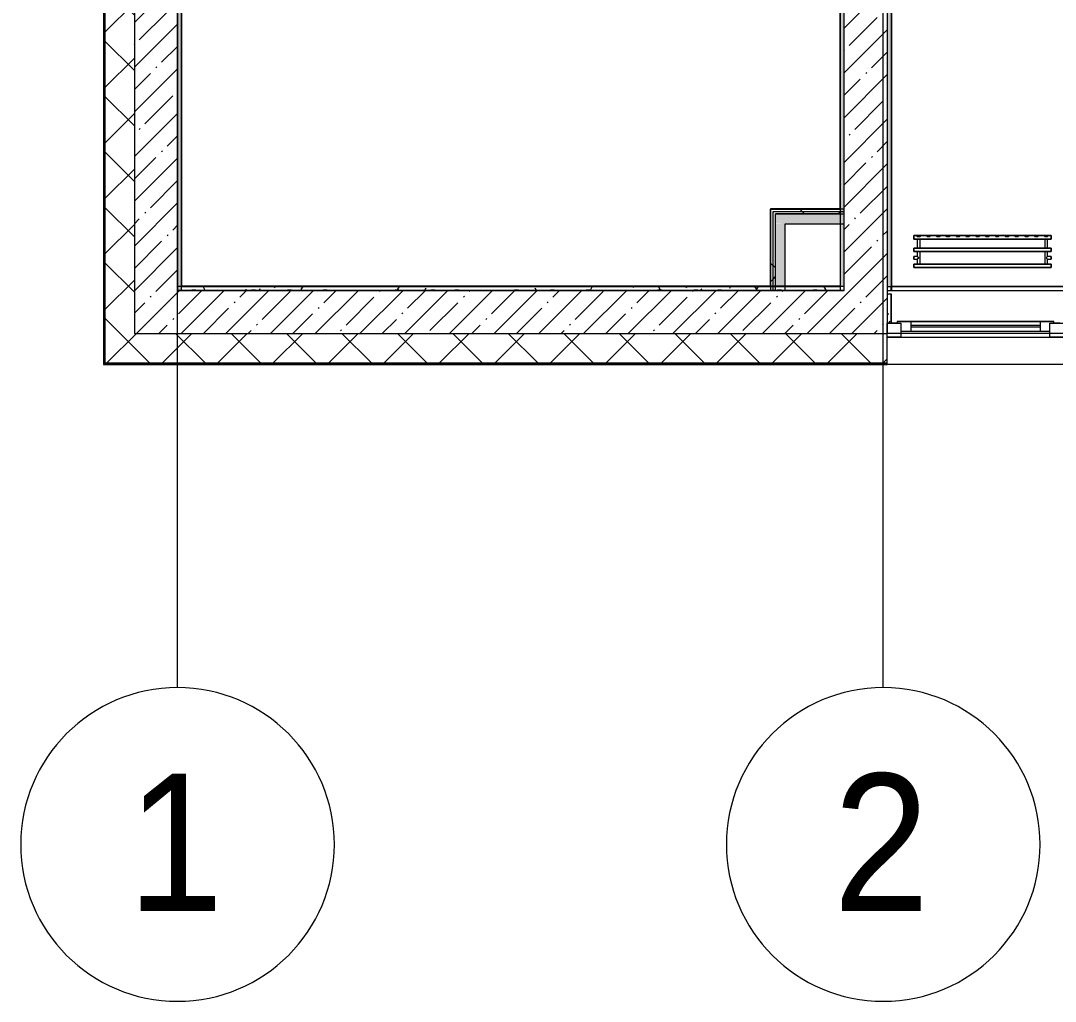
# Model space of a CAD drawing. Header units: millimetres. Extents: x -1113 to 415037, y -3642 to 354837.
# Drawn here: x 148082 to 153359, y -3506 to 1496 of the extents above; entities that cross this region are included whole.
import ezdxf

# ---------------------------------------------------------------- set-up
doc = ezdxf.new("R2010")
doc.units = ezdxf.units.MM
for name, color, linetype, lineweight in [('A-AREA-BNDY', 7, 'Continuous', 5), ('A-GLAZ', 7, 'Continuous', 9), ('A-GLAZ-1', 7, 'Continuous', 5), ('A-WALL', 7, 'Continuous', 5), ('I-WALL', 7, 'Continuous', 5), ('S-STRS-MBND', 7, 'Continuous', 9), ('Оси', 7, 'Continuous', 9), ('Оси-1', 7, 'Continuous', 20)]:
    doc.layers.add(name, color=color, linetype=linetype, lineweight=lineweight)
for name, color, linetype, lineweight, true_color in [('A-WALL-1', 9, 'Continuous', 5, 0x808080), ('A-WALL-FNSH-1', 9, 'Continuous', 5, 0x808080), ('M-EQPM-1', 7, 'Continuous', 9, 0xb2b2b2)]:
    doc.layers.add(name, color=color, linetype=linetype, lineweight=lineweight, true_color=true_color)
doc.styles.add('Arial', font='arial.ttf', dxfattribs={"width": 0.9, "height": 700})
pattern_1 = [(45, (148772.12, -1e-08), (-141.42136, 141.42136), []), (135, (148772.12, -1e-08), (-141.42136, -141.42136), [])]
pattern_2 = [(45, (148772.12, -1e-08), (-114.0493, 114.0493), []), (45, (148886.17, -1e-08), (-114.0493, 114.0493), [201.612, -40.322, 6.706, -33.617])]
pattern_3 = [(0, (148772.123, -1e-08), (243.84, 60.96), [20.117, -162.763, 20.117, -162.763, -975.36]), (0, (148772.123, -1e-08), (243.84, 60.96), [-365.76, 20.117, -345.643, 20.117, -162.763, -426.72]), (0, (148772.123, -1e-08), (243.84, 60.96), [-914.4, 20.117, -101.803, 20.117, -284.683]), (120, (148863.563, 30.48), (-174.7129, 180.69163), [20.117, -162.763, 20.117, -162.763, -975.36]), (120, (148863.563, 30.48), (-174.7129, 180.69163), [-365.76, 20.117, -345.643, 20.117, -162.763, -426.72]), (120, (148863.563, 30.48), (-174.7129, 180.69163), [-914.4, 20.117, -101.803, 20.117, -284.683]), (240, (148894.043, 152.4), (-69.1271, -241.65163), [20.117, -162.763, 20.117, -162.763, -975.36]), (240, (148894.043, 152.4), (-69.1271, -241.65163), [-365.76, 20.117, -345.643, 20.117, -162.763, -426.72]), (240, (148894.043, 152.4), (-69.1271, -241.65163), [-914.4, 20.117, -101.803, 20.117, -284.683])]
pattern_4 = [(45, (148772.12, -1e-08), (-212.132, 212.132), []), (135, (148772.12, -1e-08), (-212.132, -212.132), [])]

# ---------------------------------------------------------------- blocks, each defined once
blk = doc.blocks.new('120_Окно_СКБ_1Ст - 120_Окно_СКБ_1Ст 900х2500_h_-22445987-Объем проектирования 2 этажа')
at = {"layer": 'A-GLAZ'}
for p, q in [((-450, -127), (-450, -57)), ((-450, -57), (-380, -57)), ((-380, -57), (-380, -127)), ((380, -87), (-380, -87)), ((-380, -87), (-380, -127)), ((-330, -137), (-330, -87)), ((330, -137), (330, -87)), ((380, -127), (380, -57)), ((380, -57), (450, -57)), ((380, -127), (380, -87)), ((450, -57), (450, -127)), ((-380, -127), (-450, -127)), ((-380, -127), (-400, -127)), ((-400, -127), (-400, -137)), ((-400, -137), (400, -137)), ((400, -137), (-400, -137)), ((450, -127), (380, -127)), ((400, -127), (380, -127)), ((400, -137), (400, -127))]:
    blk.add_line(p, q, dxfattribs=at)
at = {"layer": 'A-GLAZ-1'}
for p, q in [((450, -57), (-450, -57)), ((-430, -127), (-400, -127)), ((-330, -107), (330, -107)), ((330, -117), (-330, -117)), ((400, -127), (430, -127))]:
    blk.add_line(p, q, dxfattribs=at)
blk = doc.blocks.new('radiator_prado_classic_z_tip_30_po exemplyaru - Classic Z Тип 30-500-30677903-Объем проектирования 2 этажа')
at = {"layer": 'M-EQPM-1'}
for p, q in [((0, -64), (0, -82)), ((0, -64), (700, -64)), ((700, -64), (0, -64)), ((0, -82), (0, -64)), ((0, -82), (700, -82)), ((18.5, -82), (0, -82)), ((17.5, -82), (17.5, -106.5)), ((17.5, -82), (17.5, -106.5)), ((17.5, -82), (17.8, -82)), ((18.5, -82), (17.5, -82)), ((17.5, -82), (18.5, -82)), ((19.7, -82), (17.5, -82)), ((17.8, -82), (18.5, -82)), ((18.5, -82), (32.2, -82)), ((23.1, -82), (18.5, -82)), ((18.5, -82), (19.7, -82)), ((19.7, -82), (32.2, -82)), ((32.5, -82), (19.7, -82)), ((32.2, -82), (23.1, -82)), ((32.2, -82), (32.5, -82)), ((32.5, -82), (32.2, -82)), ((32.2, -82), (32.5, -82)), ((667.8, -82), (32.2, -82)), ((32.5, -146), (32.5, -82)), ((32.5, -146), (32.5, -82)), ((667.5, -82), (667.5, -146)), ((667.5, -82), (667.5, -146)), ((667.5, -82), (667.8, -82)), ((681.5, -82), (667.5, -82)), ((667.5, -82), (667.8, -82)), ((667.8, -82), (667.5, -82)), ((667.8, -82), (681.5, -82)), ((667.8, -82), (681.5, -82)), ((668.5, -82), (667.8, -82)), ((669.7, -82), (668.5, -82)), ((671.2, -82), (669.7, -82)), ((681.5, -82), (671.2, -82)), ((681.5, -82), (682.5, -82)), ((682.5, -82), (681.5, -82)), ((681.5, -82), (682.5, -82)), ((682.5, -82), (681.5, -82)), ((700, -82), (681.5, -82)), ((682.5, -106.5), (682.5, -82)), ((682.5, -106.5), (682.5, -82)), ((700, -82), (700, -64)), ((700, -64), (700, -82)), ((17.5, -106.5), (0, -106.5)), ((17.5, -106.5), (0, -106.5)), ((0, -121.5), (0, -106.5)), ((0, -106.5), (0, -107.5)), ((0, -107.5), (0, -110.3)), ((0, -107.5), (0, -108.7)), ((0, -110.3), (0, -107.5)), ((0, -107.5), (0, -107.5)), ((0, -108.7), (0, -110.3)), ((0, -110.3), (0, -120.5)), ((0, -110.3), (0, -114)), ((0, -114), (0, -110.3)), ((0, -114), (0, -117.8)), ((0, -120.5), (0, -114)), ((0, -117.8), (0, -119.3)), ((0, -119.3), (0, -120.5)), ((0, -120.5), (0, -121.5)), ((0, -120.5), (0, -120.5)), ((0, -121.5), (17.5, -121.5)), ((0, -121.5), (17.5, -121.5)), ((0, -146), (0, -164)), ((700, -146), (0, -146)), ((0, -146), (18.5, -146)), ((0, -164), (0, -146)), ((17.5, -121.5), (17.5, -146)), ((17.5, -121.5), (17.5, -146)), ((17.8, -146), (17.5, -146)), ((17.5, -146), (18.5, -146)), ((18.5, -146), (17.5, -146)), ((17.5, -146), (19.7, -146)), ((18.5, -146), (17.8, -146)), ((32.2, -146), (18.5, -146)), ((18.5, -146), (19.7, -146)), ((31.5, -146), (18.5, -146)), ((19.7, -146), (23.1, -146)), ((19.7, -146), (32.5, -146)), ((23.1, -146), (25, -146)), ((25, -146), (32.2, -146)), ((32.2, -146), (31.5, -146)), ((32.5, -146), (32.2, -146)), ((32.2, -146), (32.5, -146)), ((32.5, -146), (32.2, -146)), ((32.2, -146), (667.8, -146)), ((667.8, -146), (667.5, -146)), ((667.5, -146), (681.5, -146)), ((667.8, -146), (667.5, -146)), ((667.5, -146), (667.8, -146)), ((669.7, -146), (667.8, -146)), ((681.5, -146), (667.8, -146)), ((667.8, -146), (668.5, -146)), ((668.5, -146), (681.5, -146)), ((673.1, -146), (669.7, -146)), ((676.9, -146), (673.1, -146)), ((681.5, -146), (676.9, -146)), ((682.2, -146), (681.5, -146)), ((681.5, -146), (682.5, -146)), ((682.5, -146), (681.5, -146)), ((681.5, -146), (682.5, -146)), ((681.5, -146), (700, -146)), ((682.5, -146), (682.2, -146)), ((700, -106.5), (682.5, -106.5)), ((700, -106.5), (682.5, -106.5)), ((682.5, -146), (682.5, -121.5)), ((682.5, -121.5), (700, -121.5)), ((682.5, -146), (682.5, -121.5)), ((682.5, -121.5), (700, -121.5)), ((700, -107.5), (700, -106.5)), ((700, -106.5), (700, -121.5)), ((700, -107.5), (700, -106.5)), ((700, -106.5), (700, -107.5)), ((700, -120.5), (700, -107.5)), ((700, -120.5), (700, -107.5)), ((700, -107.5), (700, -110.3)), ((700, -110.3), (700, -114)), ((700, -114), (700, -117.8)), ((700, -117.8), (700, -120.5)), ((700, -121.5), (700, -120.5)), ((700, -121.5), (700, -120.5)), ((700, -120.5), (700, -121.5)), ((700, -164), (700, -146)), ((700, -146), (700, -164)), ((0, -164), (700, -164)), ((17.8, -164), (0, -164)), ((700, -210), (0, -210)), ((0, -210), (0, -228)), ((0, -228), (0, -210)), ((0, -210), (17.8, -210)), ((17.5, -164), (17.5, -210)), ((17.5, -164), (17.5, -210)), ((17.5, -164), (17.8, -164)), ((17.8, -164), (17.5, -164)), ((17.5, -164), (17.8, -164)), ((31.5, -164), (17.5, -164)), ((17.8, -210), (17.5, -210)), ((17.5, -210), (17.8, -210)), ((17.8, -210), (17.5, -210)), ((17.5, -210), (17.8, -210)), ((17.8, -164), (32.2, -164)), ((19.7, -164), (17.8, -164)), ((17.8, -164), (31.5, -164)), ((26.9, -210), (17.8, -210)), ((17.8, -210), (32.2, -210)), ((31.5, -210), (17.8, -210)), ((17.8, -210), (18.5, -210)), ((18.5, -210), (21.3, -210)), ((23.1, -164), (19.7, -164)), ((21.3, -210), (32.2, -210)), ((32.2, -164), (23.1, -164)), ((30.3, -210), (26.9, -210)), ((32.2, -210), (30.3, -210)), ((31.5, -164), (32.2, -164)), ((32.5, -164), (31.5, -164)), ((32.5, -210), (31.5, -210)), ((32.2, -164), (32.5, -164)), ((32.5, -164), (32.2, -164)), ((32.2, -164), (32.5, -164)), ((667.8, -164), (32.2, -164)), ((32.5, -210), (32.2, -210)), ((32.2, -210), (32.5, -210)), ((32.2, -210), (32.5, -210)), ((32.2, -210), (667.8, -210)), ((32.5, -210), (32.5, -164)), ((32.5, -210), (32.5, -164)), ((667.5, -164), (667.5, -210)), ((667.5, -164), (667.5, -210)), ((667.5, -164), (667.8, -164)), ((680.3, -164), (667.5, -164)), ((667.5, -164), (667.8, -164)), ((667.8, -164), (667.5, -164)), ((668.5, -210), (667.5, -210)), ((667.5, -210), (667.8, -210)), ((667.8, -210), (667.5, -210)), ((667.5, -210), (667.8, -210)), ((667.8, -164), (676.9, -164)), ((667.8, -164), (682.2, -164)), ((668.5, -164), (667.8, -164)), ((667.8, -210), (673.1, -210)), ((675, -210), (667.8, -210)), ((667.8, -210), (682.2, -210)), ((671.2, -164), (668.5, -164)), ((682.5, -210), (668.5, -210)), ((675, -164), (671.2, -164)), ((673.1, -210), (676.9, -210)), ((682.2, -164), (675, -164)), ((682.2, -210), (675, -210)), ((676.9, -164), (682.2, -164)), ((676.9, -210), (682.2, -210)), ((682.5, -164), (680.3, -164)), ((682.2, -164), (682.5, -164)), ((682.2, -164), (682.5, -164)), ((682.5, -164), (682.2, -164)), ((700, -164), (682.2, -164)), ((682.2, -210), (682.5, -210)), ((682.5, -210), (682.2, -210)), ((682.2, -210), (682.5, -210)), ((682.2, -210), (700, -210)), ((682.5, -210), (682.5, -164)), ((682.5, -210), (682.5, -164)), ((700, -228), (700, -210)), ((700, -210), (700, -228)), ((0, -228), (700, -228)), ((12.5, -228), (0, -228)), ((17.5, -223), (12.5, -228)), ((17.5, -223), (12.5, -228)), ((37.5, -228), (12.5, -228)), ((37.5, -228), (12.5, -228)), ((12.5, -228), (37.5, -228)), ((17.5, -223), (32.5, -223)), ((32.5, -223), (17.5, -223)), ((37.5, -228), (32.5, -223)), ((32.5, -223), (37.5, -228)), ((62.5, -228), (37.5, -228)), ((67.5, -223), (62.5, -228)), ((67.5, -223), (62.5, -228)), ((87.5, -228), (62.5, -228)), ((87.5, -228), (62.5, -228)), ((62.5, -228), (87.5, -228)), ((67.5, -223), (82.5, -223)), ((82.5, -223), (67.5, -223)), ((87.5, -228), (82.5, -223)), ((82.5, -223), (87.5, -228)), ((112.5, -228), (87.5, -228)), ((117.5, -223), (112.5, -228)), ((117.5, -223), (112.5, -228)), ((137.5, -228), (112.5, -228)), ((137.5, -228), (112.5, -228)), ((112.5, -228), (137.5, -228)), ((117.5, -223), (132.5, -223)), ((132.5, -223), (117.5, -223)), ((137.5, -228), (132.5, -223)), ((132.5, -223), (137.5, -228)), ((162.5, -228), (137.5, -228)), ((167.5, -223), (162.5, -228)), ((167.5, -223), (162.5, -228)), ((187.5, -228), (162.5, -228)), ((187.5, -228), (162.5, -228)), ((162.5, -228), (187.5, -228)), ((167.5, -223), (182.5, -223)), ((182.5, -223), (167.5, -223)), ((187.5, -228), (182.5, -223)), ((182.5, -223), (187.5, -228)), ((212.5, -228), (187.5, -228)), ((217.5, -223), (212.5, -228)), ((217.5, -223), (212.5, -228)), ((237.5, -228), (212.5, -228)), ((237.5, -228), (212.5, -228)), ((212.5, -228), (237.5, -228)), ((217.5, -223), (232.5, -223)), ((232.5, -223), (217.5, -223)), ((237.5, -228), (232.5, -223)), ((232.5, -223), (237.5, -228)), ((262.5, -228), (237.5, -228)), ((267.5, -223), (262.5, -228)), ((267.5, -223), (262.5, -228)), ((287.5, -228), (262.5, -228)), ((287.5, -228), (262.5, -228)), ((262.5, -228), (287.5, -228)), ((267.5, -223), (282.5, -223)), ((282.5, -223), (267.5, -223)), ((287.5, -228), (282.5, -223)), ((282.5, -223), (287.5, -228)), ((312.5, -228), (287.5, -228)), ((317.5, -223), (312.5, -228)), ((317.5, -223), (312.5, -228)), ((337.5, -228), (312.5, -228)), ((337.5, -228), (312.5, -228)), ((312.5, -228), (337.5, -228)), ((317.5, -223), (332.5, -223)), ((332.5, -223), (317.5, -223)), ((337.5, -228), (332.5, -223)), ((332.5, -223), (337.5, -228)), ((362.5, -228), (337.5, -228)), ((367.5, -223), (362.5, -228)), ((367.5, -223), (362.5, -228)), ((387.5, -228), (362.5, -228)), ((387.5, -228), (362.5, -228)), ((362.5, -228), (387.5, -228)), ((367.5, -223), (382.5, -223)), ((382.5, -223), (367.5, -223)), ((387.5, -228), (382.5, -223)), ((382.5, -223), (387.5, -228)), ((412.5, -228), (387.5, -228)), ((417.5, -223), (412.5, -228)), ((417.5, -223), (412.5, -228)), ((437.5, -228), (412.5, -228)), ((437.5, -228), (412.5, -228)), ((412.5, -228), (437.5, -228)), ((417.5, -223), (432.5, -223)), ((432.5, -223), (417.5, -223)), ((437.5, -228), (432.5, -223)), ((432.5, -223), (437.5, -228)), ((462.5, -228), (437.5, -228)), ((467.5, -223), (462.5, -228)), ((467.5, -223), (462.5, -228)), ((487.5, -228), (462.5, -228)), ((487.5, -228), (462.5, -228)), ((462.5, -228), (487.5, -228)), ((467.5, -223), (482.5, -223)), ((482.5, -223), (467.5, -223)), ((487.5, -228), (482.5, -223)), ((482.5, -223), (487.5, -228)), ((512.5, -228), (487.5, -228)), ((517.5, -223), (512.5, -228)), ((517.5, -223), (512.5, -228)), ((537.5, -228), (512.5, -228)), ((537.5, -228), (512.5, -228)), ((512.5, -228), (537.5, -228)), ((517.5, -223), (532.5, -223)), ((532.5, -223), (517.5, -223)), ((537.5, -228), (532.5, -223)), ((532.5, -223), (537.5, -228)), ((562.5, -228), (537.5, -228)), ((567.5, -223), (562.5, -228)), ((567.5, -223), (562.5, -228)), ((587.5, -228), (562.5, -228)), ((587.5, -228), (562.5, -228)), ((562.5, -228), (587.5, -228)), ((567.5, -223), (582.5, -223)), ((582.5, -223), (567.5, -223)), ((587.5, -228), (582.5, -223)), ((582.5, -223), (587.5, -228)), ((612.5, -228), (587.5, -228)), ((617.5, -223), (612.5, -228)), ((612.5, -228), (617.5, -223)), ((637.5, -228), (612.5, -228)), ((637.5, -228), (612.5, -228)), ((612.5, -228), (637.5, -228)), ((617.5, -223), (632.5, -223)), ((632.5, -223), (617.5, -223)), ((637.5, -228), (632.5, -223)), ((632.5, -223), (637.5, -228)), ((662.5, -228), (637.5, -228)), ((667.5, -223), (662.5, -228)), ((667.5, -223), (662.5, -228)), ((687.5, -228), (662.5, -228)), ((687.5, -228), (662.5, -228)), ((662.5, -228), (687.5, -228)), ((667.5, -223), (682.5, -223)), ((682.5, -223), (667.5, -223)), ((687.5, -228), (682.5, -223)), ((682.5, -223), (687.5, -228)), ((700, -228), (687.5, -228))]:
    blk.add_line(p, q, dxfattribs=at)
for points, knots in [([(18.5, -107.5), (18.4, -107.4), (18.3, -107.3), (18.1, -107.1), (17.9, -106.9), (17.8, -106.8), (17.7, -106.7), (17.5, -106.5), (17.5, -106.5), (17.5, -106.5)], [0.7142857, 0.7142857, 0.7142857, 0.7142857, 0.75, 0.7857143, 0.8214286, 0.8571429, 0.8928571, 0.9285714, 1, 1, 1, 1]), ([(17.5, -106.5), (17.5, -106.5), (17.5, -106.5), (17.7, -106.7), (17.8, -106.8), (17.9, -106.9), (18.1, -107.1), (18.3, -107.3), (18.4, -107.4), (18.5, -107.5)], [0, 0, 0, 0, 0.0714286, 0.1071429, 0.1428571, 0.1785714, 0.2142857, 0.25, 0.2857143, 0.2857143, 0.2857143, 0.2857143]), ([(17.5, -106.5), (17.5, -106.5), (17.5, -106.5), (17.7, -106.7), (17.8, -106.8), (17.9, -106.9), (18.1, -107.1), (18.3, -107.3), (18.4, -107.4), (18.5, -107.5)], [0, 0, 0, 0, 0.0714286, 0.1071429, 0.1428571, 0.1785714, 0.2142857, 0.25, 0.2857143, 0.2857143, 0.2857143, 0.2857143]), ([(25, -114), (24.5, -113.5), (23.6, -112.6), (22.4, -111.4), (21.6, -110.6), (21.1, -110.1), (20.8, -109.8), (20.5, -109.5), (20.2, -109.2), (19.8, -108.9), (19.6, -108.6), (19.3, -108.3), (19, -108), (18.7, -107.7), (18.5, -107.5), (18.3, -107.3), (18.1, -107.1), (17.9, -106.9), (17.8, -106.8), (17.7, -106.7), (17.5, -106.5), (17.5, -106.5), (17.5, -106.5)], [0, 0, 0, 0, 0.142857, 0.285714, 0.357143, 0.392857, 0.428571, 0.464286, 0.5, 0.535714, 0.571429, 0.607143, 0.642857, 0.678571, 0.714286, 0.75, 0.785714, 0.821429, 0.857143, 0.892857, 0.928571, 1, 1, 1, 1]), ([(17.5, -121.5), (17.5, -121.5), (17.5, -121.5), (17.7, -121.3), (17.8, -121.2), (17.9, -121.1), (18.1, -120.9), (18.3, -120.7), (18.5, -120.5), (18.7, -120.3), (19, -120), (19.3, -119.7), (19.6, -119.4), (19.8, -119.1), (20.3, -118.7), (20.7, -118.3), (21.1, -117.9), (21.6, -117.4), (22.4, -116.6), (23.6, -115.4), (24.5, -114.5), (25, -114)], [0, 0, 0, 0, 0.071429, 0.107143, 0.142857, 0.178571, 0.214286, 0.25, 0.285714, 0.321429, 0.357143, 0.392857, 0.428571, 0.464286, 0.5, 0.571429, 0.607143, 0.642857, 0.714286, 0.857143, 1, 1, 1, 1]), ([(17.5, -121.5), (17.5, -121.5), (17.5, -121.5), (17.7, -121.3), (17.8, -121.2), (17.9, -121.1), (18.1, -120.9), (18.3, -120.7), (18.4, -120.6), (18.5, -120.5)], [0, 0, 0, 0, 0.0714286, 0.1071429, 0.1428571, 0.1785714, 0.2142857, 0.25, 0.2857143, 0.2857143, 0.2857143, 0.2857143]), ([(18.5, -120.5), (18.4, -120.6), (18.3, -120.7), (18.1, -120.9), (17.9, -121.1), (17.8, -121.2), (17.7, -121.3), (17.5, -121.5), (17.5, -121.5), (17.5, -121.5)], [0.7142857, 0.7142857, 0.7142857, 0.7142857, 0.75, 0.7857143, 0.8214286, 0.8571429, 0.8928571, 0.9285714, 1, 1, 1, 1]), ([(18.5, -120.5), (18.4, -120.6), (18.3, -120.7), (18.1, -120.9), (17.9, -121.1), (17.8, -121.2), (17.7, -121.3), (17.5, -121.5), (17.5, -121.5), (17.5, -121.5)], [0.7142857, 0.7142857, 0.7142857, 0.7142857, 0.75, 0.7857143, 0.8214286, 0.8571429, 0.8928571, 0.9285714, 1, 1, 1, 1]), ([(22.1, -111.1), (21.9, -110.9), (21.6, -110.6), (21.1, -110.1), (20.8, -109.8), (20.5, -109.5), (20.2, -109.2), (19.9, -108.8), (19.7, -108.7), (19.6, -108.6)], [0.2857143, 0.2857143, 0.2857143, 0.2857143, 0.3571429, 0.3928571, 0.4285714, 0.4642857, 0.5, 0.5357143, 0.5714286, 0.5714286, 0.5714286, 0.5714286]), ([(19.6, -108.6), (19.7, -108.7), (19.9, -108.8), (20.3, -109.3), (20.7, -109.7), (21.1, -110.1), (21.6, -110.6), (21.9, -110.9), (22.1, -111.1)], [0.4285714, 0.4285714, 0.4285714, 0.4285714, 0.4642857, 0.5, 0.5714286, 0.6071429, 0.6428571, 0.7142857, 0.7142857, 0.7142857, 0.7142857]), ([(19.6, -108.6), (19.7, -108.7), (19.8, -108.9), (20.3, -109.3), (20.6, -109.6), (20.8, -109.8)], [0.4285714, 0.4285714, 0.4285714, 0.4285714, 0.4642857, 0.5, 0.5714286, 0.5714286, 0.5714286, 0.5714286]), ([(19.6, -119.4), (19.7, -119.3), (19.9, -119.2), (20.3, -118.7), (20.7, -118.3), (21.1, -117.9), (21.6, -117.4), (21.9, -117.1), (22.1, -116.9)], [0.4285714, 0.4285714, 0.4285714, 0.4285714, 0.4642857, 0.5, 0.5714286, 0.6071429, 0.6428571, 0.7142857, 0.7142857, 0.7142857, 0.7142857]), ([(22.1, -116.9), (21.9, -117.1), (21.6, -117.4), (21.1, -117.9), (20.8, -118.2), (20.5, -118.5), (20.2, -118.8), (19.9, -119.2), (19.7, -119.3), (19.6, -119.4)], [0.2857143, 0.2857143, 0.2857143, 0.2857143, 0.3571429, 0.3928571, 0.4285714, 0.4642857, 0.5, 0.5357143, 0.5714286, 0.5714286, 0.5714286, 0.5714286]), ([(22.1, -116.9), (21.9, -117.1), (21.6, -117.4), (21.1, -117.9), (20.8, -118.2), (20.5, -118.5), (20.2, -118.8), (19.8, -119.1), (19.7, -119.3), (19.6, -119.4)], [0.2857143, 0.2857143, 0.2857143, 0.2857143, 0.3571429, 0.3928571, 0.4285714, 0.4642857, 0.5, 0.5357143, 0.5714286, 0.5714286, 0.5714286, 0.5714286]), ([(20.8, -109.8), (20.9, -109.9), (21.1, -110.1), (21.6, -110.6), (21.9, -110.9), (22.1, -111.1)], [0.5714286, 0.5714286, 0.5714286, 0.5714286, 0.6071429, 0.6428571, 0.7142857, 0.7142857, 0.7142857, 0.7142857]), ([(675, -114), (675.5, -113.5), (676.4, -112.6), (677.6, -111.4), (678.4, -110.6), (678.9, -110.1), (679.2, -109.8), (679.5, -109.5), (679.8, -109.2), (680.1, -108.8), (680.4, -108.6), (680.7, -108.3), (681, -108), (681.3, -107.7), (681.5, -107.5), (681.7, -107.3), (681.9, -107.1), (682.1, -106.9), (682.2, -106.8), (682.3, -106.7), (682.5, -106.5), (682.5, -106.5), (682.5, -106.5)], [0, 0, 0, 0, 0.142857, 0.285714, 0.357143, 0.392857, 0.428571, 0.464286, 0.5, 0.535714, 0.571429, 0.607143, 0.642857, 0.678571, 0.714286, 0.75, 0.785714, 0.821429, 0.857143, 0.892857, 0.928571, 1, 1, 1, 1]), ([(682.5, -121.5), (682.5, -121.5), (682.5, -121.5), (682.3, -121.3), (682.2, -121.2), (682.1, -121.1), (681.9, -120.9), (681.7, -120.7), (681.5, -120.5), (681.3, -120.3), (681, -120), (680.7, -119.7), (680.4, -119.4), (680.1, -119.2), (679.7, -118.7), (679.3, -118.3), (678.9, -117.9), (678.4, -117.4), (677.6, -116.6), (676.4, -115.4), (675.5, -114.5), (675, -114)], [0, 0, 0, 0, 0.071429, 0.107143, 0.142857, 0.178571, 0.214286, 0.25, 0.285714, 0.321429, 0.357143, 0.392857, 0.428571, 0.464286, 0.5, 0.571429, 0.607143, 0.642857, 0.714286, 0.857143, 1, 1, 1, 1]), ([(680.4, -108.6), (680.3, -108.7), (680.1, -108.8), (679.7, -109.3), (679.3, -109.7), (678.9, -110.1), (678.4, -110.6), (678.1, -110.9), (677.9, -111.1)], [0.4285714, 0.4285714, 0.4285714, 0.4285714, 0.4642857, 0.5, 0.5714286, 0.6071429, 0.6428571, 0.7142857, 0.7142857, 0.7142857, 0.7142857]), ([(680.4, -108.6), (680.3, -108.7), (680.1, -108.8), (679.7, -109.3), (679.3, -109.7), (678.9, -110.1), (678.4, -110.6), (678.1, -110.9), (677.9, -111.1)], [0.4285714, 0.4285714, 0.4285714, 0.4285714, 0.4642857, 0.5, 0.5714286, 0.6071429, 0.6428571, 0.7142857, 0.7142857, 0.7142857, 0.7142857]), ([(677.9, -111.1), (678.1, -110.9), (678.4, -110.6), (678.9, -110.1), (679.1, -109.9), (679.2, -109.8)], [0.2857143, 0.2857143, 0.2857143, 0.2857143, 0.3571429, 0.3928571, 0.4285714, 0.4285714, 0.4285714, 0.4285714]), ([(677.9, -116.9), (678.1, -117.1), (678.4, -117.4), (678.9, -117.9), (679.2, -118.2), (679.5, -118.5), (679.8, -118.8), (680.1, -119.2), (680.3, -119.3), (680.4, -119.4)], [0.2857143, 0.2857143, 0.2857143, 0.2857143, 0.3571429, 0.3928571, 0.4285714, 0.4642857, 0.5, 0.5357143, 0.5714286, 0.5714286, 0.5714286, 0.5714286]), ([(677.9, -116.9), (678.1, -117.1), (678.4, -117.4), (678.9, -117.9), (679.2, -118.2), (679.5, -118.5), (679.8, -118.8), (680.1, -119.2), (680.3, -119.3), (680.4, -119.4)], [0.2857143, 0.2857143, 0.2857143, 0.2857143, 0.3571429, 0.3928571, 0.4285714, 0.4642857, 0.5, 0.5357143, 0.5714286, 0.5714286, 0.5714286, 0.5714286]), ([(680.4, -119.4), (680.3, -119.3), (680.1, -119.2), (679.7, -118.7), (679.3, -118.3), (678.9, -117.9), (678.4, -117.4), (678.1, -117.1), (677.9, -116.9)], [0.4285714, 0.4285714, 0.4285714, 0.4285714, 0.4642857, 0.5, 0.5714286, 0.6071429, 0.6428571, 0.7142857, 0.7142857, 0.7142857, 0.7142857]), ([(682.5, -106.5), (682.5, -106.5), (682.5, -106.5), (682.3, -106.7), (682.2, -106.8), (682.1, -106.9), (681.9, -107.1), (681.7, -107.3), (681.6, -107.4), (681.5, -107.5)], [0, 0, 0, 0, 0.0714286, 0.1071429, 0.1428571, 0.1785714, 0.2142857, 0.25, 0.2857143, 0.2857143, 0.2857143, 0.2857143]), ([(682.5, -106.5), (682.5, -106.5), (682.5, -106.5), (682.3, -106.7), (682.2, -106.8), (682.1, -106.9), (681.9, -107.1), (681.7, -107.3), (681.6, -107.4), (681.5, -107.5)], [0, 0, 0, 0, 0.0714286, 0.1071429, 0.1428571, 0.1785714, 0.2142857, 0.25, 0.2857143, 0.2857143, 0.2857143, 0.2857143]), ([(681.5, -107.5), (681.6, -107.4), (681.7, -107.3), (681.9, -107.1), (682.1, -106.9), (682.2, -106.8), (682.3, -106.7), (682.5, -106.5), (682.5, -106.5), (682.5, -106.5)], [0.7142857, 0.7142857, 0.7142857, 0.7142857, 0.75, 0.7857143, 0.8214286, 0.8571429, 0.8928571, 0.9285714, 1, 1, 1, 1]), ([(681.5, -120.5), (681.6, -120.6), (681.7, -120.7), (681.9, -120.9), (682.1, -121.1), (682.2, -121.2), (682.3, -121.3), (682.5, -121.5), (682.5, -121.5), (682.5, -121.5)], [0.7142857, 0.7142857, 0.7142857, 0.7142857, 0.75, 0.7857143, 0.8214286, 0.8571429, 0.8928571, 0.9285714, 1, 1, 1, 1]), ([(681.5, -120.5), (681.6, -120.6), (681.7, -120.7), (681.9, -120.9), (682.1, -121.1), (682.2, -121.2), (682.3, -121.3), (682.5, -121.5), (682.5, -121.5), (682.5, -121.5)], [0.7142857, 0.7142857, 0.7142857, 0.7142857, 0.75, 0.7857143, 0.8214286, 0.8571429, 0.8928571, 0.9285714, 1, 1, 1, 1]), ([(682.5, -121.5), (682.5, -121.5), (682.5, -121.5), (682.3, -121.3), (682.2, -121.2), (682.1, -121.1), (681.9, -120.9), (681.7, -120.7), (681.6, -120.6), (681.5, -120.5)], [0, 0, 0, 0, 0.0714286, 0.1071429, 0.1428571, 0.1785714, 0.2142857, 0.25, 0.2857143, 0.2857143, 0.2857143, 0.2857143])]:
    blk.add_open_spline(points, degree=3, knots=knots, dxfattribs=at)
for points in [[(19.6, -108.6), (19.5, -108.5), (19.3, -108.3), (19, -108), (18.7, -107.7), (18.6, -107.6), (18.5, -107.5)], [(18.5, -107.5), (18.6, -107.6), (18.7, -107.7), (19, -108), (19.3, -108.3), (19.5, -108.5), (19.6, -108.6)], [(18.5, -107.5), (18.6, -107.6), (18.7, -107.7), (19, -108), (19.3, -108.3), (19.5, -108.5), (19.6, -108.6)], [(18.5, -120.5), (18.6, -120.4), (18.7, -120.3), (19, -120), (19.3, -119.7), (19.5, -119.5), (19.6, -119.4)], [(19.6, -119.4), (19.5, -119.5), (19.3, -119.7), (19, -120), (18.7, -120.3), (18.6, -120.4), (18.5, -120.5)], [(19.6, -119.4), (19.5, -119.5), (19.3, -119.7), (19, -120), (18.7, -120.3), (18.6, -120.4), (18.5, -120.5)], [(25, -114), (24.5, -113.5), (23.6, -112.6), (22.6, -111.6), (22.1, -111.1)], [(22.1, -111.1), (22.6, -111.6), (23.1, -112.1), (23.6, -112.6)], [(22.1, -111.1), (22.6, -111.6), (23.6, -112.6), (24.5, -113.5), (25, -114)], [(22.1, -116.9), (22.6, -116.4), (23.6, -115.4), (24.5, -114.5), (25, -114)], [(25, -114), (24.5, -114.5), (23.6, -115.4), (22.6, -116.4), (22.1, -116.9)], [(23.6, -115.4), (23.1, -115.9), (22.6, -116.4), (22.1, -116.9)], [(23.6, -112.6), (24, -113), (24.5, -113.5), (25, -114)], [(25, -114), (24.5, -114.5), (24, -115), (23.6, -115.4)], [(677.9, -111.1), (677.4, -111.6), (676.4, -112.6), (675.5, -113.5), (675, -114)], [(677.9, -111.1), (677.4, -111.6), (676.4, -112.6), (675.5, -113.5), (675, -114)], [(675, -114), (675.5, -113.5), (676, -113), (676.4, -112.6)], [(675, -114), (675.5, -114.5), (676.4, -115.4), (677.4, -116.4), (677.9, -116.9)], [(675, -114), (675.5, -114.5), (676.4, -115.4), (677.4, -116.4), (677.9, -116.9)], [(677.9, -116.9), (677.4, -116.4), (676.4, -115.4), (675.5, -114.5), (675, -114)], [(676.4, -112.6), (676.9, -112.1), (677.4, -111.6), (677.9, -111.1)], [(679.2, -109.8), (679.3, -109.7), (679.5, -109.5), (679.8, -109.2), (680.1, -108.8), (680.3, -108.7), (680.4, -108.6)], [(681.5, -107.5), (681.4, -107.6), (681.3, -107.7), (681, -108), (680.7, -108.3), (680.5, -108.5), (680.4, -108.6)], [(681.5, -107.5), (681.4, -107.6), (681.3, -107.7), (681, -108), (680.7, -108.3), (680.5, -108.5), (680.4, -108.6)], [(680.4, -108.6), (680.5, -108.5), (680.7, -108.3), (681, -108), (681.3, -107.7), (681.4, -107.6), (681.5, -107.5)], [(680.4, -119.4), (680.5, -119.5), (680.7, -119.7), (681, -120), (681.3, -120.3), (681.4, -120.4), (681.5, -120.5)], [(680.4, -119.4), (680.5, -119.5), (680.7, -119.7), (681, -120), (681.3, -120.3), (681.4, -120.4), (681.5, -120.5)], [(681.5, -120.5), (681.4, -120.4), (681.3, -120.3), (681, -120), (680.7, -119.7), (680.5, -119.5), (680.4, -119.4)]]:
    blk.add_open_spline(points, degree=3, dxfattribs=at)
blk = doc.blocks.new('Ось сетки - D8-29747960-Объем проектирования 2 этажа')
at = {"layer": 'Оси-1'}
for start, end in [(360, 180), (180, 360)]:
    blk.add_arc((0, 0), 4, start, end, dxfattribs=at)

msp = doc.modelspace()

# ---------------------------------------------------------------- hatches: boundary and pattern name
at = {"layer": 'A-WALL'}
h = msp.add_hatch(dxfattribs=at)
h.set_pattern_fill('FP_24', color=256, style=0, pattern_type=2)
h.set_pattern_definition(pattern_1)
h.paths.add_polyline_path([(148662.1, -100), (148662.1, 5220), (148512.1, 5220), (148512.1, -100)])
h.paths.add_polyline_path([(148644.1, 7320), (148662.1, 7320), (148662.1, 8520), (148512.1, 8520), (148512.1, 7320)])
h.paths.add_polyline_path([(148512.1, 10620), (148662.1, 10620), (148662.1, 11520), (148512.1, 11520), (148512.1, 10849.9)])
h.paths.add_polyline_path([(148512.1, 13120), (148662.1, 13120), (148662.1, 15350), (148512.1, 15350), (148512.1, 13926.6)])
h = msp.add_hatch(dxfattribs=at)
h.set_pattern_fill('FP_24', color=256, style=0, pattern_type=2)
h.set_pattern_definition(pattern_1)
h.paths.add_polyline_path([(224252.1, -250), (224472.1, -250), (224472.1, -100), (220332.1, -100), (220332.1, -250), (224048.6, -250)])
h.paths.add_polyline_path([(216098.5, -250), (219432.1, -250), (219432.1, -100), (215832.1, -100), (215832.1, -250)])
h.paths.add_polyline_path([(214182.1, -250), (214932.1, -250), (214932.1, -100), (213932.1, -100), (213932.1, -250)])
h.paths.add_polyline_path([(210182.1, -250), (210832.1, -250), (210832.1, -100), (209682.1, -100), (209682.1, -250)])
h.paths.add_polyline_path([(207582.1, -250), (207582.1, -100), (206832.1, -100), (206832.1, -250), (207425.7, -250)])
h.paths.add_polyline_path([(205182.1, -250), (205932.1, -250), (205932.1, -100), (205182.1, -100), (205182.1, -118)])
h.paths.add_polyline_path([(200682.1, -250), (202082.1, -250), (202082.1, -100), (200682.1, -100)])
h.paths.add_polyline_path([(196584.7, -250), (197582.1, -250), (197582.1, -100), (196182.1, -100), (196182.1, -250)])
h.paths.add_polyline_path([(191682.1, -250), (192808.5, -250), (192808.5, -100), (191432.1, -100), (191432.1, -250), (191525.5, -250)])
h.paths.add_polyline_path([(194082.1, -250), (194082.1, -100), (193708.5, -100), (193708.5, -250)])
h.paths.add_polyline_path([(187262.1, -250), (188332.1, -250), (188332.1, -100), (186762.1, -100), (186762.1, -250), (187189.1, -250)])
h.paths.add_polyline_path([(181782.1, -250), (182642.1, -250), (182642.1, -100), (181782.1, -100), (181782.1, -118)])
h.paths.add_polyline_path([(183575.5, -250), (184662.1, -250), (184662.1, -100), (183542.1, -100), (183542.1, -250)])
h.paths.add_polyline_path([(178516.3, -250), (179682.1, -250), (179682.1, -100), (177981.9, -100), (177981.9, -250)])
h.paths.add_polyline_path([(171289, -250), (171482.1, -250), (171482.1, -100), (170382.1, -100), (170382.1, -250), (171282.1, -250)])
h.paths.add_polyline_path([(174902.6, -250), (175181.9, -250), (175181.9, -100), (173582.1, -100), (173582.1, -250), (174332.1, -250)])
h.paths.add_polyline_path([(165432.1, -250), (166032.1, -250), (166032.1, -100), (164882.1, -100), (164882.1, -250)])
h.paths.add_polyline_path([(167582.1, -250), (167582.1, -100), (166932.1, -100), (166932.1, -250), (166952.6, -250)])
h.paths.add_polyline_path([(160932.1, -250), (161782.1, -250), (161782.1, -100), (160432.1, -100), (160432.1, -250), (160448, -250)])
h.paths.add_polyline_path([(155388.8, -250), (157332.1, -250), (157332.1, -100), (153402.1, -100), (153402.1, -250), (154666.1, -250)])
h.paths.add_polyline_path([(148662.1, -250), (152502.1, -250), (152502.1, -100), (148512.1, -100), (148512.1, -250)])
at = {"layer": 'I-WALL'}
h = msp.add_hatch(dxfattribs=at)
h.set_pattern_fill('FP_1', color=256, style=0, pattern_type=2)
h.set_pattern_definition(pattern_2)
h.paths.add_polyline_path([(148662.1, -100), (148882.1, -100), (148882.1, 5220), (148662.1, 5220), (148662.1, 594.2)])
h.paths.add_polyline_path([(148662.1, 7320), (148882.1, 7320), (148882.1, 7900), (148662.1, 7900), (148662.1, 7773.2)])
h = msp.add_hatch(dxfattribs=at)
h.set_pattern_fill('FP_1', color=256, style=0, pattern_type=2)
h.set_pattern_definition(pattern_2)
h.paths.add_polyline_path([(152282.1, -100), (152502.1, -100), (152502.1, 7900), (152282.1, 7900), (152282.1, 81.4)])
h = msp.add_hatch(dxfattribs=at)
h.set_pattern_fill('FP_191', color=256, style=0, pattern_type=2)
h.set_pattern_definition(pattern_3)
h.paths.add_polyline_path([(148882.1, 120), (148902.1, 120), (148902.1, 5220), (148882.1, 5220), (148882.1, 140)])
h.paths.add_polyline_path([(148882.1, 7320), (148902.1, 7320), (148902.1, 7659), (148882.1, 7659.8)])
h = msp.add_hatch(dxfattribs=at)
h.set_pattern_fill('FP_191', color=256, style=0, pattern_type=2)
h.set_pattern_definition(pattern_3)
h.paths.add_polyline_path([(152282.1, 140), (152282.1, 7660), (152262.1, 7659), (152262.2, 535), (152274.6, 289.3)])
h.paths.add_polyline_path([(152282.1, 140), (152265.9, 460), (152262.1, 460), (152262.1, 141), (152270, 140.6)])
h.paths.add_polyline_path([(152262.1, 510), (152263.4, 510), (152262.1, 535)])
h = msp.add_hatch(dxfattribs=at)
h.set_pattern_fill('FP_191', color=256, style=0, pattern_type=2)
h.set_pattern_definition(pattern_3)
h.paths.add_polyline_path([(152522.1, 140), (152522.1, 7679), (152502.1, 7680), (152504.2, 140)])
h = msp.add_hatch(dxfattribs=at)
h.set_pattern_fill('FP_192', color=256, style=0, pattern_type=2)
h.set_pattern_definition(pattern_4)
h.paths.add_polyline_path([(152262.8, 522.5), (152262.8, 522.5), (152262.2, 534.4)])
h.paths.add_polyline_path([(151919.6, 522.5), (152262.1, 522.5), (152261.1, 535), (151907.1, 535), (151907.1, 522.5)])
h = msp.add_hatch(dxfattribs=at)
h.set_pattern_fill('FP_192', color=256, style=0, pattern_type=2)
h.set_pattern_definition(pattern_4)
h.paths.add_polyline_path([(151919.6, 139.2), (151919.6, 139.3), (151907.8, 139.9)])
h.paths.add_polyline_path([(151907.7, 140), (151919.6, 140), (151919.6, 522.5), (151907.1, 522.5), (151907.1, 141)])
h = msp.add_hatch(dxfattribs=at)
h.set_pattern_fill('FP_192', color=256, style=0, pattern_type=2)
h.set_pattern_definition(pattern_4)
h.paths.add_polyline_path([(151932.1, 510), (152262.1, 510), (152262.1, 522.5), (151919.6, 522.5), (151919.6, 510)])
h = msp.add_hatch(dxfattribs=at)
h.set_pattern_fill('FP_192', color=256, style=0, pattern_type=2)
h.set_pattern_definition(pattern_4)
h.paths.add_polyline_path([(151932.1, 138.5), (151931.4, 138.6), (151931.4, 138.6)])
h.paths.add_polyline_path([(151932.1, 140), (151932.1, 510), (151919.6, 510), (151919.6, 140), (151931.4, 140)])
for points in [[(151932.1, 460), (152266, 460), (152262.1, 510), (151932.1, 510)], [(151982.1, 135.7), (151982.1, 460), (151932.1, 458.7), (151932.1, 138.5)]]:
    msp.add_hatch(color=256, dxfattribs=at).paths.add_polyline_path(points)
h = msp.add_hatch(dxfattribs=at)
h.set_pattern_fill('FP_1', color=256, style=0, pattern_type=2)
h.set_pattern_definition(pattern_2)
h.paths.add_polyline_path([(148882.1, -100), (152282.1, -100), (152282.1, 120), (148882.1, 120)])
h = msp.add_hatch(dxfattribs=at)
h.set_pattern_fill('FP_191', color=256, style=0, pattern_type=2)
h.set_pattern_definition(pattern_3)
h.paths.add_polyline_path([(152269.4, 120), (152282.1, 120), (152282.1, 140), (151982.1, 140), (151982.1, 135.8), (152262.1, 120)])
h.paths.add_polyline_path([(152262.1, 120), (151906.1, 140), (148903.1, 140), (148902.1, 120), (152136.5, 120)])
h.paths.add_polyline_path([(151932.1, 138.6), (151932.1, 140), (151919.6, 139.3)])
h = msp.add_hatch(dxfattribs=at)
h.set_pattern_fill('FP_191', color=256, style=0, pattern_type=2)
h.set_pattern_definition(pattern_3)
h.paths.add_polyline_path([(152502.1, -48), (152522.1, -48), (152522.1, 100), (152502.1, 100), (152502.1, -33.8)])

# ---------------------------------------------------------------- linework, layer by layer
at = {"layer": 'A-AREA-BNDY', "flags": 128}
msp.add_lwpolyline([(156811.1, 7279), (156411.1, 7279), (156411.1, 7679), (152523.1, 7679), (152523.1, 141), (155581.1, 141), (155581.1, 521), (156411.6, 521), (157053.1, 521), (157053.1, 141), (160431.1, 141), (160431.1, 521), (161161.1, 521), (161161.1, 7049), (160224.1, 7049), (160224.1, 7672), (159440.1, 7672), (159440.1, 7049), (158531.1, 7049), (158531.1, 7679), (157653.1, 7679), (157653.1, 7049), (156811.1, 7049)], close=True, dxfattribs=at)
at = {"layer": 'A-WALL'}
for p, q in [((152282.1, 120), (152282.1, 7680)), ((148509.1, 5220), (148509.1, -253)), ((148512.1, 5220), (148512.1, -250)), ((148662.1, 5220), (148662.1, -100)), ((148882.1, 5220), (148882.1, 120)), ((151919.6, 522.5), (152282.1, 522.5)), ((151919.6, 120), (151919.6, 522.5)), ((151932.1, 120), (151932.1, 510)), ((152256.6, 510), (152282.1, 510)), ((151653.1, 140), (148882.1, 140)), ((152282.1, 120), (148882.1, 120)), ((148882.1, 120), (152282.1, 120)), ((148903.1, 141), (148903.1, 140)), ((148903.1, 140), (151907.1, 140)), ((148509.1, -253), (152502.1, -253)), ((148512.1, -250), (152502.1, -250)), ((153402.1, -258), (152502.1, -258))]:
    msp.add_line(p, q, dxfattribs=at)
at = {"layer": 'A-WALL-1'}
for p, q in [((152502.1, 7900), (152502.1, -100)), ((152262.1, 7659), (152262.1, 120)), ((148902.1, 120), (148902.1, 5220)), ((152282.1, 535), (152262.1, 535)), ((151982.1, 460), (152282.1, 460)), ((151982.1, 120), (151982.1, 460)), ((151907.1, 140), (151907.1, 120)), ((152282.1, 140), (152262.1, 140)), ((152502.1, 140), (152522.1, 140)), ((152522.1, 100), (152502.1, 100)), ((152502.1, 100), (152502.1, -48)), ((152522.1, -48), (152522.1, 100)), ((152502.1, -48), (152522.1, -48)), ((148662.1, -100), (152502.1, -100)), ((152502.1, -100), (152502.1, -100)), ((152502.1, -250), (152502.1, -100))]:
    msp.add_line(p, q, dxfattribs=at)
at = {"layer": 'A-WALL-FNSH-1'}
for p, q in [((152522.1, 7679), (152522.1, 140)), ((152523.1, 141), (152523.1, 7679)), ((148504.1, 5220), (148504.1, -258)), ((148902.1, 5220), (148902.1, 140)), ((152261.1, 2981.2), (152261.1, 535)), ((151906.1, 536), (151906.1, 140)), ((152262.1, 536), (151906.1, 536)), ((151907.1, 140), (151907.1, 535)), ((151907.1, 535), (152262.1, 535)), ((152256.6, 511), (151932.1, 511)), ((151932.1, 511), (151932.1, 510)), ((151932.1, 510), (152256.6, 510)), ((152256.6, 510), (152256.6, 511)), ((151907.1, 141), (148903.1, 141)), ((151653.1, 141), (151653.1, 140)), ((152262.1, 141), (151653.1, 141)), ((151653.1, 140), (152262.1, 140)), ((152522.1, 140), (152523.1, 140)), ((152523.1, 100), (152522.1, 100)), ((152523.1, -48), (152523.1, 100)), ((152522.1, -48), (152523.1, -48)), ((148504.1, -258), (152502.1, -258)), ((152502.1, -258), (152502.1, -250))]:
    msp.add_line(p, q, dxfattribs=at)
at = {"layer": 'I-WALL'}
for p, q in [((148903.1, 7659), (148903.1, 141)), ((148903.1, 1316.9), (148902.1, 1316.9)), ((148902.1, 140), (148903.1, 140)), ((152502.1, 120), (153402.1, 120)), ((152522.1, 120), (152522.1, 140)), ((152523.1, 141), (152523.1, 120)), ((152523.1, 141), (153402.1, 141)), ((152523.1, 140), (153402.1, 140)), ((153402.1, -100), (152502.1, -100))]:
    msp.add_line(p, q, dxfattribs=at)
at = {"layer": 'S-STRS-MBND'}
for p, q in [((148882.1, 1620), (148882.1, 120)), ((152282.1, 120), (152282.1, 1620)), ((148882.1, 120), (152282.1, 120))]:
    msp.add_line(p, q, dxfattribs=at)
at = {"layer": 'Оси'}
for points in [[(152482.1, -1906.3), (152482.1, 3093.7), (152482.1, 22398.1), (152482.1, 27398.1)], [(148882.1, -1906.3), (148882.1, 3093.7), (148882.1, 10380), (148882.1, 15380)]]:
    msp.add_lwpolyline(points, dxfattribs=at)

# ---------------------------------------------------------------- block references
at = {"layer": 'A-GLAZ', "color": 3, "rotation": 180}
msp.add_blockref('120_Окно_СКБ_1Ст - 120_Окно_СКБ_1Ст 900х2500_h_-22445987-Объем проектирования 2 этажа', (152952.1, -175), dxfattribs=at)
at = {"layer": 'M-EQPM-1', "rotation": 180}
msp.add_blockref('radiator_prado_classic_z_tip_30_po exemplyaru - Classic Z Тип 30-500-30677903-Объем проектирования 2 этажа', (153337.8, 172), dxfattribs=at)
at = {"layer": 'Оси-1', "xscale": 199.9999999999999, "yscale": 199.9999999999999, "zscale": 199.9999999999999}
for p in [(148882.1, -2706.3), (152482.1, -2706.3)]:
    msp.add_blockref('Ось сетки - D8-29747960-Объем проектирования 2 этажа', p, dxfattribs=at)

# ---------------------------------------------------------------- texts
at = {"layer": 'Оси', "char_height": 700, "width": 606.076, "attachment_point": 1, "style": 'Arial'}
for s, insert in [('\\fArial|b0|i0|c204|p34|;\\W.9;1', (148627.1, -2345)), ('\\fArial|b0|i0|c204|p34|;\\W.9;2', (152227.1, -2345))]:
    msp.add_mtext(s, dxfattribs=dict(at, insert=insert))

doc.saveas('drawing.dxf')
